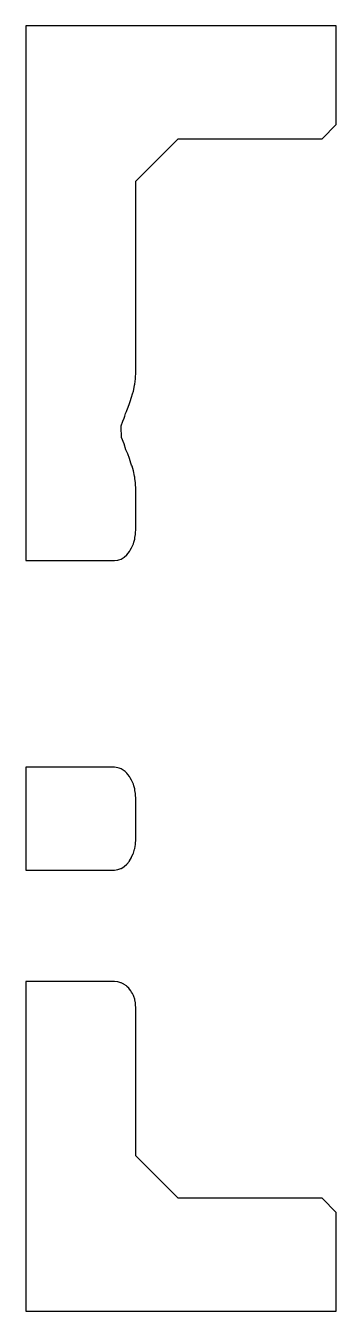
# Model space of a CAD drawing. Header units: metres. Extents: x 0 to 47.5, y 0 to 45.5.
# Drawn here: x 36.5 to 47.5, y 0 to 45.5 of the extents above.
import ezdxf

# ---------------------------------------------------------------- set-up
doc = ezdxf.new("R2010")
doc.units = ezdxf.units.M

msp = doc.modelspace()

# ---------------------------------------------------------------- linework, layer by layer
for p, q in [((47.5, 45.5), (36.5, 45.5)), ((36.5, 45.5), (36.5, 26.5681)), ((47.5, 42), (47.5, 45.5)), ((47, 41.5), (47.5, 42)), ((40.3959, 40), (41.8959, 41.5)), ((41.8959, 41.5), (47, 41.5)), ((40.3959, 33.1739), (40.3959, 40)), ((40.3258, 32.6266), (40.3556, 32.7793)), ((40.3556, 32.7793), (40.3583, 32.7903)), ((40.3583, 32.7903), (40.3592, 32.7937)), ((40.3592, 32.7937), (40.3795, 32.9326)), ((40.3795, 32.9326), (40.3867, 32.9814)), ((40.3867, 32.9814), (40.3914, 33.0795)), ((40.3914, 33.0795), (40.3959, 33.1739)), ((40.2073, 32.2403), (40.2399, 32.3215)), ((40.2399, 32.3215), (40.2527, 32.3533)), ((40.2527, 32.3533), (40.2862, 32.4695)), ((40.2862, 32.4695), (40.3142, 32.5667)), ((40.3142, 32.5667), (40.3258, 32.6266)), ((40.0287, 31.7734), (40.0689, 31.851)), ((40.0689, 31.851), (40.0868, 31.8853)), ((40.0868, 31.8853), (40.1304, 32.0027)), ((40.1304, 32.0027), (40.1762, 32.1258)), ((40.1762, 32.1258), (40.1874, 32.1669)), ((40.1874, 32.1669), (40.2073, 32.2403)), ((39.886, 31.343), (39.9456, 31.5003)), ((39.9456, 31.5003), (39.9864, 31.6082)), ((39.9864, 31.6082), (40.0061, 31.6853)), ((40.0061, 31.6853), (40.0287, 31.7734)), ((39.8867, 31.3075), (39.886, 31.343)), ((39.8946, 30.9231), (39.8867, 31.3075)), ((39.9864, 30.7038), (39.8946, 30.9231)), ((40.0468, 30.4903), (39.9864, 30.7038)), ((40.0868, 30.417), (40.0468, 30.4903)), ((40.1148, 30.3453), (40.0868, 30.417)), ((40.1762, 30.1881), (40.1148, 30.3453)), ((40.2248, 30.0179), (40.1762, 30.1881)), ((40.2527, 29.9505), (40.2248, 30.0179)), ((40.2657, 29.9066), (40.2527, 29.9505)), ((40.3142, 29.7436), (40.2657, 29.9066)), ((40.3527, 29.5516), (40.3142, 29.7436)), ((40.3592, 29.5194), (40.3527, 29.5516)), ((40.3651, 29.4689), (40.3592, 29.5194)), ((40.3867, 29.3245), (40.3651, 29.4689)), ((40.3896, 29.2646), (40.3867, 29.3245)), ((40.3959, 29.1362), (40.3896, 29.2646)), ((40.3959, 27.6655), (40.3959, 29.1362)), ((40.3291, 27.2201), (40.3592, 27.3264)), ((40.3592, 27.3264), (40.3682, 27.381)), ((40.3682, 27.381), (40.3867, 27.4938)), ((40.3867, 27.4938), (40.3896, 27.5487)), ((40.3896, 27.5487), (40.3959, 27.6655)), ((40.0868, 26.7777), (40.1762, 26.8896)), ((40.1762, 26.8896), (40.2024, 26.9344)), ((40.2024, 26.9344), (40.2527, 27.0205)), ((40.2527, 27.0205), (40.2734, 27.07)), ((40.2734, 27.07), (40.3142, 27.1673)), ((40.3142, 27.1673), (40.3291, 27.2201)), ((36.5, 26.5681), (39.6459, 26.5681)), ((39.6459, 26.5681), (39.7632, 26.5816)), ((39.7632, 26.5816), (39.8038, 26.5959)), ((39.8038, 26.5959), (39.8777, 26.6218)), ((39.8777, 26.6218), (39.916, 26.6451)), ((39.916, 26.6451), (39.9864, 26.6877)), ((39.9864, 26.6877), (40.0868, 26.7777)), ((39.6459, 19.2523), (36.5, 19.2523)), ((36.5, 19.2523), (36.5, 15.6182)), ((39.7632, 19.2388), (39.6459, 19.2523)), ((39.8063, 19.2237), (39.7632, 19.2388)), ((39.8777, 19.1986), (39.8063, 19.2237)), ((39.9184, 19.1739), (39.8777, 19.1986)), ((39.9864, 19.1327), (39.9184, 19.1739)), ((40.0237, 19.0992), (39.9864, 19.1327)), ((40.0868, 19.0427), (40.0237, 19.0992)), ((40.1197, 19.0015), (40.0868, 19.0427)), ((40.1762, 18.9309), (40.1197, 19.0015)), ((40.2041, 18.8832), (40.1762, 18.9309)), ((40.2527, 18.7999), (40.2041, 18.8832)), ((40.2748, 18.7472), (40.2527, 18.7999)), ((40.3142, 18.6531), (40.2748, 18.7472)), ((40.3301, 18.5969), (40.3142, 18.6531)), ((40.3592, 18.494), (40.3301, 18.5969)), ((40.3688, 18.4358), (40.3592, 18.494)), ((40.3867, 18.3266), (40.3688, 18.4358)), ((40.3898, 18.268), (40.3867, 18.3266)), ((40.3959, 18.1549), (40.3898, 18.268)), ((40.3959, 16.7155), (40.3959, 18.1549)), ((40.3592, 16.3764), (40.3838, 16.5262)), ((40.3838, 16.5262), (40.3867, 16.5439)), ((40.3867, 16.5439), (40.3948, 16.6953)), ((40.3948, 16.6953), (40.3959, 16.7155)), ((40.0868, 15.8277), (40.1707, 15.9326)), ((40.1707, 15.9326), (40.1762, 15.9396)), ((40.1762, 15.9396), (40.2472, 16.0612)), ((40.2472, 16.0612), (40.2527, 16.0705)), ((40.2527, 16.0705), (40.3091, 16.2053)), ((40.3091, 16.2053), (40.3142, 16.2173)), ((40.3142, 16.2173), (40.355, 16.3616)), ((40.355, 16.3616), (40.3592, 16.3764)), ((36.5, 15.6182), (39.6459, 15.6182)), ((39.6459, 15.6182), (39.7632, 15.6317)), ((39.7632, 15.6317), (39.8728, 15.6701)), ((39.8728, 15.6701), (39.8777, 15.6719)), ((39.8777, 15.6719), (39.9812, 15.7346)), ((39.9812, 15.7346), (39.9864, 15.7378)), ((39.9864, 15.7378), (40.0813, 15.8229)), ((40.0813, 15.8229), (40.0868, 15.8277)), ((39.6459, 11.6713), (36.5, 11.6713)), ((36.5, 11.6713), (36.5, 0)), ((39.6484, 11.671), (39.6459, 11.6713)), ((39.7632, 11.6587), (39.6484, 11.671)), ((39.7635, 11.6586), (39.7632, 11.6587)), ((39.7687, 11.6569), (39.7635, 11.6586)), ((39.8725, 11.627), (39.7687, 11.6569)), ((39.8777, 11.6256), (39.8725, 11.627)), ((39.9736, 11.578), (39.8777, 11.6256)), ((39.9864, 11.5717), (39.9736, 11.578)), ((40.0657, 11.5135), (39.9864, 11.5717)), ((40.0868, 11.498), (40.0657, 11.5135)), ((40.148, 11.4355), (40.0868, 11.498)), ((40.1762, 11.4066), (40.148, 11.4355)), ((40.2197, 11.3457), (40.1762, 11.4066)), ((40.2527, 11.2994), (40.2197, 11.3457)), ((40.2802, 11.2456), (40.2527, 11.2994)), ((40.3142, 11.1793), (40.2802, 11.2456)), ((40.3288, 11.1369), (40.3142, 11.1793)), ((40.3592, 11.0492), (40.3288, 11.1369)), ((40.3648, 11.021), (40.3592, 11.0492)), ((40.3867, 10.9122), (40.3648, 11.021)), ((40.3875, 10.8998), (40.3867, 10.9122)), ((40.3939, 10.8019), (40.3875, 10.8998)), ((40.3957, 10.7773), (40.3939, 10.8019)), ((40.3959, 10.7744), (40.3957, 10.7773)), ((40.3959, 5.5), (40.3959, 10.7744)), ((41.8959, 4), (40.3959, 5.5)), ((47, 4), (41.8959, 4)), ((47.5, 3.5), (47, 4)), ((47.5, 0), (47.5, 3.5)), ((36.5, 0), (47.5, 0))]:
    msp.add_line(p, q)

doc.saveas('drawing.dxf')
